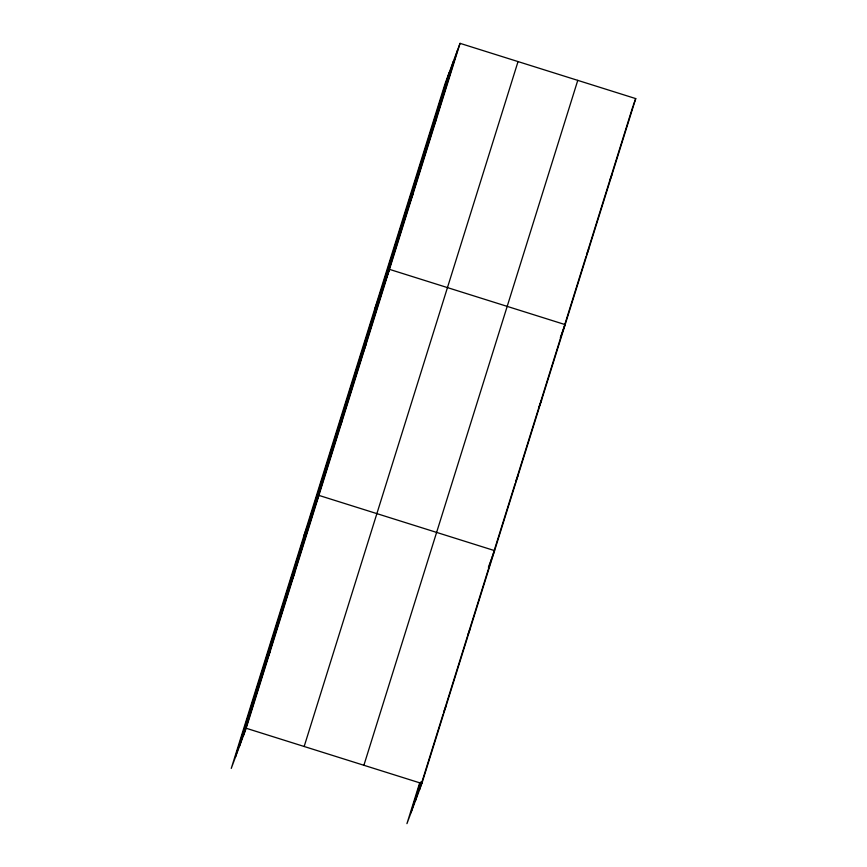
<?xml version="1.0" encoding="UTF-8"?>
<svg xmlns="http://www.w3.org/2000/svg" width="867" height="867" viewBox="0 0 867 867"><rect width="100%" height="100%" fill="white"/><g stroke="black" fill="none" stroke-linecap="round" stroke-linejoin="round"><path stroke-width="1.3" d="M235.347 757.422L449.214 72.514M239.552 746.097L453.43 61.189M243.638 735.118L457.516 50.199M460.063 43.35L445.129 83.492L231.261 768.4L246.185 728.258L460.063 43.35L635.739 98.6L421.871 783.508L406.937 823.65L419.65 782.934M304.165 746.487L518.033 61.579M363.891 765.279L577.769 80.36M411.023 812.661L420.56 782.121M415.228 801.346L421.189 782.262M419.314 790.357L443.156 714.007M467.4 636.389L443.557 712.739L446.104 705.879M491.632 558.76L467.801 635.11L470.347 628.261M515.161 483.428L492.033 557.492L494.58 550.632L318.904 495.393L303.981 535.535M586.135 256.133L515.562 482.15L518.108 475.3M586.536 254.855L609.664 180.791M610.065 179.512L632.791 106.728M433.988 125.542L436.535 118.692M410.459 200.884L413.006 194.035M374.555 309.519L389.489 269.366L565.165 324.616L560.342 337.577M363.414 351.568L365.961 344.708M339.886 426.9L342.432 420.051M292.114 579.871L294.672 573.011M267.881 657.489L270.428 650.64M633.192 105.449L635.739 98.6M610.086 179.642L612.21 173.931M586.569 254.985L588.693 249.273M539.09 406.807L541.637 399.958M488.403 567.256L491.578 558.706M246.185 728.258L421.871 783.508"/></g></svg>
